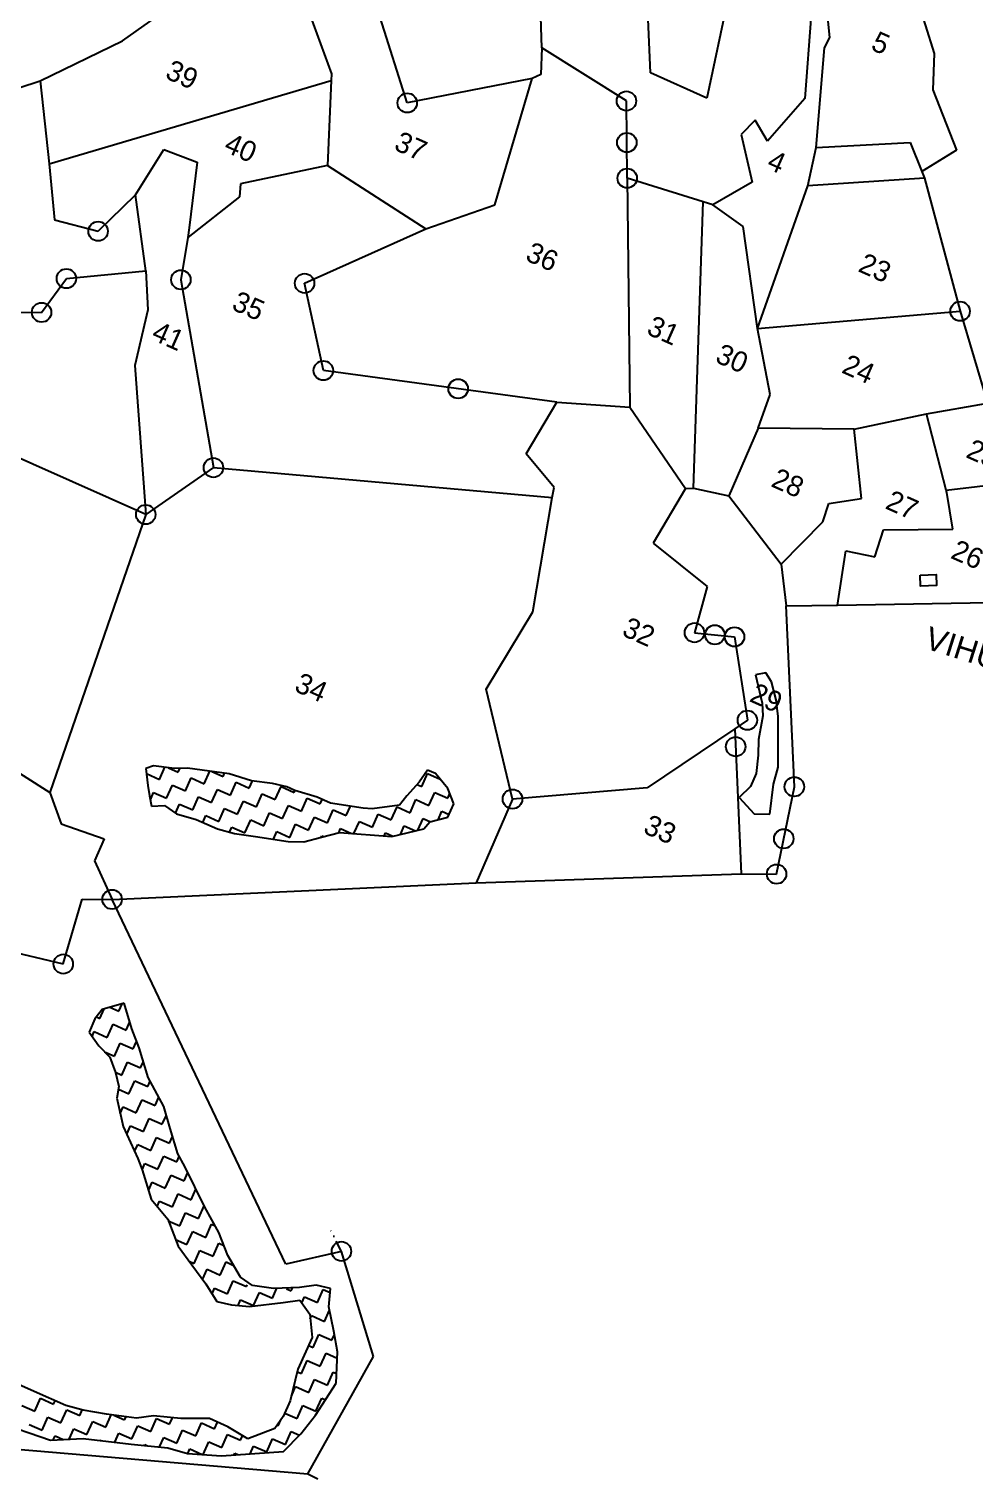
# Model space of a CAD drawing. Header units: metres. Extents: x 279553 to 281500, y 2029848 to 2031565.
# Drawn here: x 280292 to 280711, y 2029848 to 2030490 of the extents above; entities that cross this region are included whole.
import ezdxf
from ezdxf.enums import TextEntityAlignment as Align

# ---------------------------------------------------------------- set-up
doc = ezdxf.new("R2010")
doc.units = ezdxf.units.M
doc.header["$MEASUREMENT"] = 0
doc.linetypes.add('DIVIDE', pattern=[1.25, 0.5, -0.25, 0, -0.25, 0, -0.25])
for name, color, linetype in [('POLY_HATCH', 12, 'Continuous'), ('POLY_PARCEL', 6, 'Continuous'), ('TEXT_MAPOUT', 7, 'Continuous'), ('TEXT_PARCEL', 7, 'Continuous'), ('V_BOUND_LINE', 7, 'Continuous'), ('V_DIVIDE_LINE', 7, 'DIVIDE')]:
    doc.layers.add(name, color=color, linetype=linetype)
doc.styles.get("Standard").update_dxf_attribs({"font": 'arial.ttf'})
doc.styles.add('TEXT_MAP', font='', dxfattribs={"height": 2.5})
doc.styles.get('TEXT_MAP').set_extended_font_data('Kruti Dev 050')

msp = doc.modelspace()

# ---------------------------------------------------------------- linework, layer by layer
msp.add_lwpolyline([(280686.98, 2030248.26), (280694.01, 2030248.43), (280694.13, 2030243.57), (280687.09, 2030243.4)], close=True)
for centre in [(280459.89, 2030457.25), (280556.93, 2030458.12), (280557.11, 2030439.71), (280557.26, 2030423.9), (280323.04, 2030400.43), (280308.99, 2030379.5), (280359.68, 2030378.97), (280414.44, 2030377.41), (280298.02, 2030364.53), (280704.63, 2030365.02), (280422.75, 2030338.78), (280482.43, 2030330.7), (280374.09, 2030295.8), (280344.14, 2030275.03), (280587.04, 2030222.74), (280596.07, 2030221.81), (280604.78, 2030220.9), (280610.47, 2030183.99), (280605.27, 2030172.27), (280631.26, 2030154.55), (280506.49, 2030149.1), (280626.58, 2030131.53), (280623.4, 2030115.9), (280329.23, 2030104.67), (280307.62, 2030076.1), (280430.74, 2029948.88)]:
    msp.add_circle(centre, 4.3)
at = {"layer": 'POLY_HATCH'}
for p, q in [((280618.69, 2030204.9), (280614.12, 2030204.11)), ((280614.12, 2030204.11), (280617, 2030191.6)), ((280621.17, 2030200.99), (280618.69, 2030204.9)), ((280623.25, 2030193.04), (280621.17, 2030200.99)), ((280617, 2030191.6), (280617.26, 2030185.87)), ((280624.17, 2030185.61), (280623.25, 2030193.04)), ((280617.26, 2030185.87), (280615.44, 2030175.44)), ((280624.17, 2030172.97), (280624.17, 2030185.61)), ((280615.44, 2030175.44), (280615.18, 2030168.54)), ((280624.05, 2030163.19), (280624.17, 2030172.97)), ((280347.54, 2030163.87), (280344.15, 2030162.57)), ((280344.15, 2030162.57), (280345.07, 2030155.14)), ((280356.8, 2030162.57), (280347.54, 2030163.87)), ((280362.54, 2030162.83), (280356.8, 2030162.57)), ((280381.05, 2030160.22), (280362.54, 2030162.83)), ((280615.18, 2030168.54), (280614.4, 2030160.46)), ((280622.09, 2030155.64), (280624.05, 2030163.19)), ((280390.96, 2030157.22), (280381.05, 2030160.22)), ((280400.21, 2030155.92), (280390.96, 2030157.22)), ((280465.13, 2030156.56), (280459.66, 2030150.57)), ((280468.91, 2030161.91), (280465.13, 2030156.56)), ((280472.43, 2030160.34), (280468.91, 2030161.91)), ((280477.91, 2030153.7), (280472.43, 2030160.34)), ((280614.4, 2030160.46), (280611.79, 2030154.59)), ((280345.07, 2030155.14), (280345.85, 2030150.58)), ((280345.85, 2030150.58), (280346.64, 2030146.02)), ((280406.6, 2030154.49), (280400.21, 2030155.92)), ((280410.12, 2030152.92), (280406.6, 2030154.49)), ((280420.03, 2030149.92), (280410.12, 2030152.92)), ((280425.9, 2030147.32), (280420.03, 2030149.92)), ((280459.66, 2030150.57), (280456.4, 2030146.4)), ((280480.52, 2030146.92), (280477.91, 2030153.7)), ((280611.79, 2030154.59), (280606.84, 2030149.77)), ((280606.84, 2030149.77), (280613.49, 2030142.61)), ((280620.4, 2030142.34), (280622.09, 2030155.64)), ((280346.64, 2030146.02), (280352.37, 2030146.28)), ((280352.37, 2030146.28), (280357.72, 2030142.5)), ((280440.37, 2030145.1), (280425.9, 2030147.32)), ((280444.41, 2030144.71), (280440.37, 2030145.1)), ((280456.4, 2030146.4), (280444.41, 2030144.71)), ((280477.91, 2030141.06), (280480.52, 2030146.92)), ((280357.72, 2030142.5), (280366.45, 2030140.03)), ((280366.45, 2030140.03), (280375.84, 2030135.85)), ((280467.23, 2030135.98), (280469.96, 2030138.97)), ((280469.96, 2030138.97), (280477.91, 2030141.06)), ((280613.49, 2030142.61), (280620.4, 2030142.34)), ((280375.84, 2030135.85), (280383.4, 2030133.9)), ((280383.4, 2030133.9), (280392.66, 2030132.59)), ((280392.66, 2030132.59), (280407.13, 2030130.38)), ((280407.13, 2030130.38), (280414.04, 2030130.12)), ((280414.04, 2030130.12), (280421.99, 2030132.2)), ((280421.99, 2030132.2), (280429.94, 2030134.28)), ((280429.94, 2030134.28), (280453.02, 2030132.46)), ((280453.02, 2030132.46), (280467.23, 2030135.98)), ((280324.9, 2030055.98), (280321.64, 2030051.81)), ((280334.54, 2030058.71), (280324.9, 2030055.98)), ((280337.93, 2030047.38), (280334.54, 2030058.71)), ((280321.64, 2030051.81), (280319.03, 2030045.94)), ((280341.2, 2030038.9), (280337.93, 2030047.38)), ((280319.03, 2030045.94), (280323.34, 2030039.82)), ((280323.34, 2030039.82), (280328.16, 2030034.87)), ((280328.16, 2030034.87), (280330.77, 2030028.09)), ((280345.24, 2030025.87), (280341.2, 2030038.9)), ((280330.77, 2030028.09), (280332.21, 2030021.83)), ((280332.21, 2030021.83), (280331.3, 2030016.62)), ((280352.16, 2030012.97), (280345.24, 2030025.87)), ((280331.3, 2030016.62), (280334.17, 2030004.11)), ((280354.9, 2030003.33), (280352.16, 2030012.97)), ((280334.17, 2030004.11), (280340.56, 2029990.04)), ((280358.29, 2029991.99), (280354.9, 2030003.33)), ((280340.56, 2029990.04), (280342.52, 2029984.95)), ((280361.42, 2029986.39), (280358.29, 2029991.99)), ((280342.52, 2029984.95), (280346.56, 2029971.92)), ((280365.86, 2029977.39), (280361.42, 2029986.39)), ((280370.29, 2029968.4), (280365.86, 2029977.39)), ((280346.56, 2029971.92), (280353.87, 2029963.06)), ((280376.55, 2029957.19), (280370.29, 2029968.4)), ((280353.87, 2029963.06), (280358.43, 2029951.2)), ((280380.47, 2029947.03), (280376.55, 2029957.19)), ((280358.43, 2029951.2), (280364.56, 2029942.86)), ((280386.07, 2029937.52), (280380.47, 2029947.03)), ((280364.56, 2029942.86), (280370.69, 2029934.52)), ((280370.69, 2029934.52), (280375.65, 2029926.7)), ((280391.42, 2029933.74), (280386.07, 2029937.52)), ((280400.68, 2029932.43), (280391.42, 2029933.74)), ((280412.15, 2029932.95), (280400.68, 2029932.43)), ((280419.58, 2029933.86), (280412.15, 2029932.95)), ((280425.97, 2029932.43), (280419.58, 2029933.86)), ((280425.19, 2029924.35), (280425.97, 2029932.43)), ((280375.65, 2029926.7), (280382.04, 2029925.27)), ((280382.04, 2029925.27), (280390.12, 2029924.48)), ((280390.12, 2029924.48), (280404.98, 2029926.31)), ((280404.98, 2029926.31), (280412.41, 2029927.22)), ((280412.41, 2029927.22), (280416.72, 2029921.09)), ((280416.72, 2029921.09), (280417.76, 2029910.8)), ((280427.41, 2029913.53), (280425.19, 2029924.35)), ((280428.98, 2029904.41), (280427.41, 2029913.53)), ((280417.76, 2029910.8), (280411.51, 2029896.73)), ((280428.46, 2029890.6), (280428.98, 2029904.41)), ((280294.71, 2029886.83), (280270.06, 2029897.78)), ((280411.51, 2029896.73), (280408.12, 2029882.78)), ((280308.79, 2029880.58), (280294.71, 2029886.83)), ((280419.34, 2029876.4), (280428.46, 2029890.6)), ((280316.35, 2029878.62), (280308.79, 2029880.58)), ((280408.12, 2029882.78), (280405, 2029875.75)), ((280275.16, 2029874.46), (280302.01, 2029865.33)), ((280326.78, 2029876.8), (280316.35, 2029878.62)), ((280340.08, 2029875.1), (280326.78, 2029876.8)), ((280347.51, 2029876.01), (280340.08, 2029875.1)), ((280359.63, 2029874.84), (280347.51, 2029876.01)), ((280372.28, 2029874.84), (280359.63, 2029874.84)), ((280380.49, 2029871.19), (280372.28, 2029874.84)), ((280405, 2029875.75), (280401.22, 2029870.4)), ((280412.82, 2029868.06), (280419.34, 2029876.4)), ((280389.36, 2029865.84), (280380.49, 2029871.19)), ((280401.22, 2029870.4), (280389.36, 2029865.84)), ((280405.13, 2029860.24), (280412.82, 2029868.06)), ((280302.01, 2029865.33), (280316.35, 2029865.98)), ((280316.35, 2029865.98), (280337.73, 2029863.5)), ((280337.73, 2029863.5), (280353.9, 2029861.94)), ((280353.9, 2029861.94), (280362.63, 2029859.46)), ((280362.63, 2029859.46), (280377.63, 2029858.42)), ((280377.63, 2029858.42), (280405.13, 2029860.24))]:
    msp.add_line(p, q, dxfattribs=at)
at = {"layer": 'POLY_HATCH', "linetype": 'Continuous'}
for p, q in [((280350.16, 2030157.81), (280352.54, 2030163.17)), ((280354.17, 2030162.94), (280358.5, 2030161.02)), ((280358.5, 2030161.02), (280359.24, 2030162.68)), ((280344.43, 2030160.36), (280350.16, 2030157.81)), ((280361.71, 2030152.68), (280364.27, 2030158.45)), ((280364.27, 2030158.45), (280370.05, 2030155.89)), ((280370.05, 2030155.89), (280372.51, 2030161.43)), ((280373.44, 2030161.29), (280378.39, 2030159.1)), ((280378.39, 2030159.1), (280379.01, 2030160.51)), ((280381.6, 2030150.76), (280384.16, 2030156.53)), ((280384.16, 2030156.53), (280389.94, 2030153.96)), ((280389.94, 2030153.96), (280391.36, 2030157.17)), ((280466.28, 2030154.61), (280468.85, 2030160.39)), ((280468.85, 2030160.39), (280474.45, 2030157.9)), ((280346.16, 2030148.81), (280347.59, 2030152.04)), ((280347.59, 2030152.04), (280353.37, 2030149.47)), ((280353.37, 2030149.47), (280355.93, 2030155.24)), ((280355.93, 2030155.24), (280361.71, 2030152.68)), ((280364.92, 2030144.34), (280367.48, 2030150.11)), ((280367.48, 2030150.11), (280373.26, 2030147.55)), ((280373.26, 2030147.55), (280375.82, 2030153.32)), ((280375.82, 2030153.32), (280381.6, 2030150.76)), ((280393.14, 2030145.62), (280395.71, 2030151.4)), ((280395.71, 2030151.4), (280401.48, 2030148.83)), ((280401.48, 2030148.83), (280404.05, 2030154.61)), ((280404.05, 2030154.61), (280409.82, 2030152.04)), ((280409.82, 2030152.04), (280410.2, 2030152.9)), ((280464.2, 2030155.54), (280466.28, 2030154.61)), ((280469.49, 2030146.27), (280472.05, 2030152.05)), ((280472.05, 2030152.05), (280477.83, 2030149.48)), ((280477.83, 2030149.48), (280478.74, 2030151.54)), ((280357.31, 2030142.79), (280359.14, 2030146.9)), ((280359.14, 2030146.9), (280364.92, 2030144.34)), ((280376.46, 2030139.21), (280379.03, 2030144.98)), ((280379.03, 2030144.98), (280384.8, 2030142.42)), ((280384.8, 2030142.42), (280387.37, 2030148.19)), ((280387.37, 2030148.19), (280393.14, 2030145.62)), ((280404.69, 2030140.49), (280407.26, 2030146.27)), ((280407.26, 2030146.27), (280413.03, 2030143.7)), ((280413.03, 2030143.7), (280415.6, 2030149.48)), ((280415.6, 2030149.48), (280421.37, 2030146.91)), ((280421.37, 2030146.91), (280422.27, 2030148.93)), ((280424.58, 2030138.57), (280427.15, 2030144.35)), ((280427.15, 2030144.35), (280432.92, 2030141.78)), ((280432.92, 2030141.78), (280434.78, 2030145.96)), ((280452.81, 2030139.86), (280455.38, 2030145.63)), ((280455.38, 2030145.63), (280461.15, 2030143.07)), ((280461.15, 2030143.07), (280463.72, 2030148.84)), ((280463.72, 2030148.84), (280469.49, 2030146.27)), ((280473.58, 2030139.92), (280475.26, 2030143.71)), ((280475.26, 2030143.71), (280478.46, 2030142.29)), ((280369.34, 2030138.74), (280370.69, 2030141.77)), ((280370.69, 2030141.77), (280376.46, 2030139.21)), ((280388.01, 2030134.08), (280390.58, 2030139.85)), ((280390.58, 2030139.85), (280396.35, 2030137.28)), ((280396.35, 2030137.28), (280398.92, 2030143.06)), ((280398.92, 2030143.06), (280404.69, 2030140.49)), ((280407.9, 2030132.15), (280410.47, 2030137.93)), ((280410.47, 2030137.93), (280416.24, 2030135.36)), ((280416.24, 2030135.36), (280418.81, 2030141.14)), ((280418.81, 2030141.14), (280424.58, 2030138.57)), ((280436.28, 2030133.78), (280438.7, 2030139.21)), ((280438.7, 2030139.21), (280444.47, 2030136.65)), ((280444.47, 2030136.65), (280447.04, 2030142.42)), ((280447.04, 2030142.42), (280452.81, 2030139.86)), ((280456.86, 2030133.41), (280458.58, 2030137.29)), ((280458.58, 2030137.29), (280463.58, 2030135.07)), ((280464.63, 2030135.33), (280466.92, 2030140.5)), ((280466.92, 2030140.5), (280470.21, 2030139.04)), ((280381.27, 2030134.45), (280382.24, 2030136.64)), ((280382.24, 2030136.64), (280388.01, 2030134.08)), ((280400.64, 2030131.37), (280402.13, 2030134.72)), ((280402.13, 2030134.72), (280407.9, 2030132.15)), ((280421.72, 2030132.13), (280422.02, 2030132.8)), ((280422.02, 2030132.8), (280422.85, 2030132.43)), ((280429.54, 2030134.18), (280430.36, 2030136.01)), ((280430.36, 2030136.01), (280435.16, 2030133.87)), ((280449.64, 2030132.73), (280450.24, 2030134.08)), ((280450.24, 2030134.08), (280453.58, 2030132.6)), ((280323.87, 2030051.95), (280325.77, 2030056.22)), ((280328.23, 2030056.92), (280332.21, 2030055.16)), ((280332.21, 2030055.16), (280333.68, 2030058.47)), ((280322.29, 2030052.65), (280323.87, 2030051.95)), ((280327.07, 2030043.61), (280329.64, 2030049.38)), ((280329.64, 2030049.38), (280335.41, 2030046.82)), ((280335.41, 2030046.82), (280337.02, 2030050.43)), ((280320.36, 2030044.06), (280321.3, 2030046.17)), ((280321.3, 2030046.17), (280327.07, 2030043.61)), ((280330.28, 2030035.27), (280332.85, 2030041.04)), ((280332.85, 2030041.04), (280338.62, 2030038.48)), ((280338.62, 2030038.48), (280340.09, 2030041.78)), ((280325.85, 2030037.24), (280330.28, 2030035.27)), ((280330.75, 2030028.15), (280333.49, 2030026.93)), ((280333.49, 2030026.93), (280336.06, 2030032.7)), ((280336.06, 2030032.7), (280341.83, 2030030.14)), ((280341.83, 2030030.14), (280343.06, 2030032.9)), ((280336.7, 2030018.59), (280339.27, 2030024.36)), ((280339.27, 2030024.36), (280345.04, 2030021.8)), ((280345.04, 2030021.8), (280346.12, 2030024.23)), ((280332, 2030020.68), (280336.7, 2030018.59)), ((280339.91, 2030010.25), (280342.47, 2030016.02)), ((280342.47, 2030016.02), (280348.25, 2030013.46)), ((280348.25, 2030013.46), (280349.9, 2030017.18)), ((280332.84, 2030009.9), (280334.14, 2030012.82)), ((280334.14, 2030012.82), (280339.91, 2030010.25)), ((280351.46, 2030005.12), (280353.24, 2030009.14)), ((280335.69, 2030000.76), (280337.34, 2030004.48)), ((280337.34, 2030004.48), (280343.12, 2030001.91)), ((280343.12, 2030001.91), (280345.68, 2030007.68)), ((280345.68, 2030007.68), (280351.46, 2030005.12)), ((280339.19, 2029993.06), (280340.55, 2029996.14)), ((280340.55, 2029996.14), (280346.33, 2029993.57)), ((280346.33, 2029993.57), (280348.89, 2029999.34)), ((280348.89, 2029999.34), (280354.67, 2029996.78)), ((280354.67, 2029996.78), (280355.97, 2029999.72)), ((280349.54, 2029985.23), (280352.1, 2029991)), ((280352.1, 2029991), (280357.88, 2029988.44)), ((280357.88, 2029988.44), (280358.94, 2029990.83)), ((280342.51, 2029984.98), (280343.76, 2029987.8)), ((280343.76, 2029987.8), (280349.54, 2029985.23)), ((280352.74, 2029976.89), (280355.31, 2029982.66)), ((280355.31, 2029982.66), (280361.08, 2029980.1)), ((280361.08, 2029980.1), (280362.71, 2029983.76)), ((280345.35, 2029975.82), (280346.97, 2029979.46)), ((280346.97, 2029979.46), (280352.74, 2029976.89)), ((280364.29, 2029971.76), (280366.35, 2029976.39)), ((280349.15, 2029968.79), (280350.18, 2029971.12)), ((280350.18, 2029971.12), (280355.95, 2029968.55)), ((280355.95, 2029968.55), (280358.52, 2029974.32)), ((280358.52, 2029974.32), (280364.29, 2029971.76)), ((280359.16, 2029960.21), (280361.73, 2029965.98)), ((280361.73, 2029965.98), (280367.5, 2029963.42)), ((280367.5, 2029963.42), (280369.99, 2029969.01)), ((280354.1, 2029962.46), (280359.16, 2029960.21)), ((280362.37, 2029951.87), (280364.94, 2029957.64)), ((280364.94, 2029957.64), (280370.71, 2029955.08)), ((280370.71, 2029955.08), (280373.28, 2029960.85)), ((280373.28, 2029960.85), (280374.91, 2029960.13)), ((280357.31, 2029954.12), (280362.37, 2029951.87)), ((280373.92, 2029946.74), (280376.48, 2029952.51)), ((280376.48, 2029952.51), (280378.74, 2029951.51)), ((280363.34, 2029944.52), (280365.58, 2029943.53)), ((280365.58, 2029943.53), (280368.14, 2029949.3)), ((280368.14, 2029949.3), (280373.92, 2029946.74)), ((280377.13, 2029938.4), (280379.69, 2029944.17)), ((280379.69, 2029944.17), (280383.02, 2029942.69)), ((280369.32, 2029936.39), (280371.35, 2029940.96)), ((280371.35, 2029940.96), (280377.13, 2029938.4)), ((280373.46, 2029930.15), (280374.56, 2029932.62)), ((280374.56, 2029932.62), (280380.34, 2029930.06)), ((280380.34, 2029930.06), (280382.9, 2029935.83)), ((280382.9, 2029935.83), (280388.68, 2029933.27)), ((280388.68, 2029933.27), (280389.03, 2029934.07)), ((280400.23, 2029928.14), (280402.05, 2029932.24)), ((280406.51, 2029932.26), (280408.57, 2029931.35)), ((280408.57, 2029931.35), (280409.11, 2029932.58)), ((280420.11, 2029926.21), (280422.68, 2029931.99)), ((280422.68, 2029931.99), (280425.79, 2029930.61)), ((280384.99, 2029924.98), (280386.11, 2029927.49)), ((280386.11, 2029927.49), (280391.89, 2029924.93)), ((280391.89, 2029924.93), (280394.45, 2029930.7)), ((280394.45, 2029930.7), (280400.23, 2029928.14)), ((280413.17, 2029926.14), (280414.34, 2029928.78)), ((280414.34, 2029928.78), (280420.11, 2029926.21)), ((280416.92, 2029919.04), (280417.55, 2029920.44)), ((280417.55, 2029920.44), (280423.32, 2029917.87)), ((280423.32, 2029917.87), (280425.51, 2029922.79)), ((280418.19, 2029906.33), (280420.76, 2029912.1)), ((280420.76, 2029912.1), (280426.53, 2029909.53)), ((280426.53, 2029909.53), (280427.66, 2029912.07)), ((280416.17, 2029907.22), (280418.19, 2029906.33)), ((280413.06, 2029894.78), (280415.63, 2029900.55)), ((280415.63, 2029900.55), (280421.4, 2029897.99)), ((280421.4, 2029897.99), (280423.97, 2029903.76)), ((280423.97, 2029903.76), (280428.87, 2029901.58)), ((280411.23, 2029895.59), (280413.06, 2029894.78)), ((280424.61, 2029889.65), (280427.17, 2029895.42)), ((280427.17, 2029895.42), (280428.61, 2029894.78)), ((280408.6, 2029884.73), (280410.49, 2029889)), ((280410.49, 2029889), (280416.27, 2029886.44)), ((280416.27, 2029886.44), (280418.83, 2029892.21)), ((280418.83, 2029892.21), (280424.61, 2029889.65)), ((280289.24, 2029880.65), (280295.01, 2029878.08)), ((280295.01, 2029878.08), (280297.58, 2029883.86)), ((280297.58, 2029883.86), (280303.35, 2029881.29)), ((280303.35, 2029881.29), (280303.99, 2029882.71)), ((280411.14, 2029874.89), (280413.7, 2029880.66)), ((280413.7, 2029880.66), (280419.48, 2029878.1)), ((280419.48, 2029878.1), (280422.04, 2029883.87)), ((280422.04, 2029883.87), (280423.67, 2029883.15)), ((280298.22, 2029869.74), (280300.79, 2029875.52)), ((280300.79, 2029875.52), (280306.56, 2029872.95)), ((280306.56, 2029872.95), (280309.13, 2029878.73)), ((280309.13, 2029878.73), (280314.9, 2029876.16)), ((280314.9, 2029876.16), (280316.03, 2029878.7)), ((280318.11, 2029867.82), (280320.68, 2029873.6)), ((280320.68, 2029873.6), (280326.45, 2029871.03)), ((280326.45, 2029871.03), (280328.89, 2029876.53)), ((280329.94, 2029876.39), (280334.79, 2029874.24)), ((280334.79, 2029874.24), (280335.44, 2029875.69)), ((280346.34, 2029869.11), (280348.91, 2029874.88)), ((280348.91, 2029874.88), (280354.68, 2029872.32)), ((280354.68, 2029872.32), (280355.96, 2029875.19)), ((280402.8, 2029871.68), (280403.94, 2029874.25)), ((280406, 2029877.17), (280411.14, 2029874.89)), ((280292.45, 2029872.31), (280298.22, 2029869.74)), ((280303.2, 2029865.39), (280304, 2029867.18)), ((280304, 2029867.18), (280307.59, 2029865.58)), ((280310.26, 2029865.71), (280312.34, 2029870.39)), ((280312.34, 2029870.39), (280318.11, 2029867.82)), ((280330.4, 2029864.35), (280332.23, 2029868.46)), ((280332.23, 2029868.46), (280338, 2029865.9)), ((280338, 2029865.9), (280340.57, 2029871.67)), ((280340.57, 2029871.67), (280346.34, 2029869.11)), ((280357.89, 2029863.98), (280360.45, 2029869.75)), ((280360.45, 2029869.75), (280366.23, 2029867.18)), ((280366.23, 2029867.18), (280368.79, 2029872.96)), ((280368.79, 2029872.96), (280374.57, 2029870.39)), ((280374.57, 2029870.39), (280375.84, 2029873.25)), ((280377.78, 2029862.05), (280380.34, 2029867.83)), ((280380.34, 2029867.83), (280386.12, 2029865.26)), ((280386.12, 2029865.26), (280387.01, 2029867.26)), ((280402.28, 2029871.91), (280402.8, 2029871.68)), ((280406.01, 2029863.34), (280408.57, 2029869.11)), ((280408.57, 2029869.11), (280412.25, 2029867.48)), ((280323.82, 2029865.12), (280323.89, 2029865.26)), ((280323.89, 2029865.26), (280324.33, 2029865.06)), ((280343.6, 2029862.94), (280343.78, 2029863.33)), ((280343.78, 2029863.33), (280344.97, 2029862.8)), ((280350.23, 2029862.29), (280352.11, 2029866.54)), ((280352.11, 2029866.54), (280357.89, 2029863.98)), ((280362.79, 2029859.45), (280363.66, 2029861.41)), ((280363.66, 2029861.41), (280369.06, 2029859.01)), ((280369.5, 2029858.98), (280372, 2029864.62)), ((280372, 2029864.62), (280377.78, 2029862.05)), ((280390.37, 2029859.26), (280391.89, 2029862.7)), ((280391.89, 2029862.7), (280397.67, 2029860.13)), ((280397.67, 2029860.13), (280400.23, 2029865.91)), ((280400.23, 2029865.91), (280406.01, 2029863.34)), ((280383.24, 2029858.79), (280383.55, 2029859.49)), ((280383.55, 2029859.49), (280384.88, 2029858.9))]:
    msp.add_line(p, q, dxfattribs=at)
at = {"layer": 'POLY_PARCEL'}
for p, q in [((280611.83, 2030550.62), (280592.48, 2030459.41)), ((280519.48, 2030481.66), (280517.3, 2030544.74)), ((280567.62, 2030470.58), (280565.03, 2030527.85)), ((280679.57, 2030522.08), (280693.21, 2030479.19)), ((280333.79, 2030484.78), (280351.99, 2030497.55)), ((280414.97, 2030501.16), (280426.36, 2030470.06)), ((280638.68, 2030496.42), (280635.97, 2030459.24)), ((280646.98, 2030486.15), (280645.73, 2030497.92)), ((280459.89, 2030457.25), (280447.91, 2030495.1)), ((280297.42, 2030467.04), (280333.79, 2030484.78)), ((280644.54, 2030481.63), (280646.98, 2030486.15)), ((280519.48, 2030481.66), (280518.97, 2030469.82)), ((280556.93, 2030458.12), (280519.48, 2030481.66)), ((280640.91, 2030437.52), (280644.54, 2030481.63)), ((280693.21, 2030479.19), (280692.53, 2030463.1)), ((280246.92, 2030450.8), (280297.42, 2030467.04)), ((280297.42, 2030467.04), (280301.37, 2030430.33)), ((280301.37, 2030430.33), (280426.23, 2030467.16)), ((280426.23, 2030467.16), (280424.63, 2030429.54)), ((280426.36, 2030470.06), (280426.23, 2030467.16)), ((280515.21, 2030468.12), (280459.89, 2030457.25)), ((280498.66, 2030412.08), (280515.21, 2030468.12)), ((280518.97, 2030469.82), (280515.21, 2030468.12)), ((280592.48, 2030459.41), (280567.62, 2030470.58)), ((280557.26, 2030423.9), (280556.93, 2030458.12)), ((280635.97, 2030459.24), (280619.36, 2030440.31)), ((280692.53, 2030463.1), (280703.11, 2030436.4)), ((280613.99, 2030449.59), (280607.75, 2030443.31)), ((280619.36, 2030440.31), (280613.99, 2030449.59)), ((280607.75, 2030443.31), (280612.64, 2030422.16)), ((280640.91, 2030437.52), (280682.47, 2030439.76)), ((280682.47, 2030439.76), (280687.67, 2030426.89)), ((280339.52, 2030416.52), (280352.1, 2030436.69)), ((280352.1, 2030436.69), (280366.83, 2030431)), ((280637.27, 2030420.59), (280640.91, 2030437.52)), ((280703.11, 2030436.4), (280687.67, 2030426.89)), ((280301.37, 2030430.33), (280303.74, 2030405.55)), ((280366.83, 2030431), (280363.4, 2030401.91)), ((280424.63, 2030429.54), (280386.12, 2030421.48)), ((280424.63, 2030429.54), (280468.08, 2030401.48)), ((280687.67, 2030426.89), (280688.84, 2030423.99)), ((280386.12, 2030421.48), (280385.68, 2030415.63)), ((280557.26, 2030423.9), (280558.46, 2030322.57)), ((280590.93, 2030413.53), (280557.26, 2030423.9)), ((280612.64, 2030422.16), (280595.22, 2030412.21)), ((280614.94, 2030357.43), (280637.27, 2030420.59)), ((280688.84, 2030423.99), (280637.27, 2030420.59)), ((280688.84, 2030423.99), (280704.63, 2030365.02)), ((280323.04, 2030400.43), (280339.52, 2030416.52)), ((280344.15, 2030382.86), (280339.52, 2030416.52)), ((280385.68, 2030415.63), (280362.7, 2030397.61)), ((280586.58, 2030286.78), (280590.93, 2030413.53)), ((280595.22, 2030412.21), (280590.93, 2030413.53)), ((280468.08, 2030401.48), (280498.66, 2030412.08)), ((280608.64, 2030402.5), (280595.22, 2030412.21)), ((280303.74, 2030405.55), (280323.04, 2030400.43)), ((280363.4, 2030401.91), (280362.7, 2030397.61)), ((280414.44, 2030377.41), (280468.08, 2030401.48)), ((280614.94, 2030357.43), (280608.64, 2030402.5)), ((280362.7, 2030397.61), (280359.68, 2030378.97)), ((280308.99, 2030379.5), (280344.15, 2030382.86)), ((280344.15, 2030382.86), (280345.11, 2030365.6)), ((280298.02, 2030364.53), (280308.99, 2030379.5)), ((280359.68, 2030378.97), (280374.09, 2030295.8)), ((280422.75, 2030338.78), (280414.44, 2030377.41)), ((280279.49, 2030364.57), (280298.02, 2030364.53)), ((280345.11, 2030365.6), (280339.35, 2030340.99)), ((280614.94, 2030357.43), (280704.63, 2030365.02)), ((280704.63, 2030365.02), (280716.74, 2030324.28)), ((280620.52, 2030328.21), (280614.94, 2030357.43)), ((280339.35, 2030340.99), (280344.14, 2030275.03)), ((280526.13, 2030324.79), (280422.75, 2030338.78)), ((280512.52, 2030301.93), (280526.13, 2030324.79)), ((280526.13, 2030324.79), (280558.46, 2030322.57)), ((280615.2, 2030313.32), (280620.52, 2030328.21)), ((280689.78, 2030319.59), (280716.74, 2030324.28)), ((280558.46, 2030322.57), (280583.05, 2030286.63)), ((280657.73, 2030312.89), (280689.78, 2030319.59)), ((280698.48, 2030285.76), (280689.78, 2030319.59)), ((280344.14, 2030275.03), (280255.93, 2030314.27)), ((280615.2, 2030313.32), (280602.27, 2030283.26)), ((280657.73, 2030312.89), (280615.2, 2030313.32)), ((280660.93, 2030282.21), (280657.73, 2030312.89)), ((280524.86, 2030286.96), (280512.52, 2030301.93)), ((280374.09, 2030295.8), (280344.14, 2030275.03)), ((280374.09, 2030295.8), (280524.11, 2030282.52)), ((280524.11, 2030282.52), (280524.86, 2030286.96)), ((280583.05, 2030286.63), (280568.81, 2030262.33)), ((280583.05, 2030286.63), (280586.58, 2030286.78)), ((280586.58, 2030286.78), (280602.27, 2030283.26)), ((280698.48, 2030285.76), (280739.78, 2030290.67)), ((280698.77, 2030284.81), (280698.48, 2030285.76)), ((280701.46, 2030268.52), (280698.77, 2030284.81)), ((280515.55, 2030232.01), (280524.11, 2030282.52)), ((280602.27, 2030283.26), (280625.5, 2030253.14)), ((280643.86, 2030271.81), (280646.56, 2030279.97)), ((280646.56, 2030279.97), (280660.93, 2030282.21)), ((280344.14, 2030275.03), (280301.67, 2030152.07)), ((280625.5, 2030253.14), (280643.86, 2030271.81)), ((280666.92, 2030256.26), (280670.67, 2030268.33)), ((280670.67, 2030268.33), (280701.46, 2030268.52)), ((280568.81, 2030262.33), (280592.64, 2030243.12)), ((280650.36, 2030234.97), (280654.06, 2030258.96)), ((280654.06, 2030258.96), (280666.92, 2030256.26)), ((280625.5, 2030253.14), (280627.59, 2030234.6)), ((280592.64, 2030243.12), (280587.04, 2030222.74)), ((280494.9, 2030197.81), (280515.55, 2030232.01)), ((280587.04, 2030222.74), (280604.78, 2030220.9)), ((280604.78, 2030220.9), (280610.47, 2030183.99)), ((280506.49, 2030149.1), (280494.9, 2030197.81)), ((280248.04, 2030185.81), (280301.67, 2030152.07)), ((280610.47, 2030183.99), (280604.92, 2030180.25)), ((280604.92, 2030180.25), (280566.11, 2030154.09)), ((280604.92, 2030180.25), (280607.75, 2030115.99)), ((280301.67, 2030152.07), (280306.72, 2030138.18)), ((280566.11, 2030154.09), (280506.49, 2030149.1)), ((280506.49, 2030149.1), (280490.39, 2030111.98)), ((280306.72, 2030138.18), (280325.74, 2030131.45)), ((280325.74, 2030131.45), (280321.42, 2030121.73)), ((280321.42, 2030121.73), (280329.23, 2030104.67)), ((280307.62, 2030076.1), (280316.02, 2030104.72)), ((280316.02, 2030104.72), (280329.23, 2030104.67)), ((280280.31, 2030082.63), (280307.62, 2030076.1))]:
    msp.add_line(p, q, dxfattribs=at)
at = {"layer": 'V_BOUND_LINE'}
for p, q in [((280627.59, 2030234.6), (280650.36, 2030234.97)), ((280631.26, 2030154.55), (280627.59, 2030234.6)), ((280650.36, 2030234.97), (280730.83, 2030236.28)), ((280623.4, 2030115.9), (280631.26, 2030154.55)), ((280329.23, 2030104.67), (280490.39, 2030111.98)), ((280490.39, 2030111.98), (280607.75, 2030115.99)), ((280607.75, 2030115.99), (280623.4, 2030115.9)), ((280406.13, 2029943.15), (280329.23, 2030104.67)), ((280430.74, 2029948.88), (280406.13, 2029943.15)), ((280444.91, 2029902.4), (280430.74, 2029948.88)), ((280415.82, 2029850.47), (280444.91, 2029902.4)), ((280285.49, 2029861.48), (280415.82, 2029850.47))]:
    msp.add_line(p, q, dxfattribs=at)
at = {"layer": 'V_DIVIDE_LINE', "ltscale": 10}
for p, q in [((280430.74, 2029948.88), (280425.58, 2029958.99)), ((280415.82, 2029850.47), (280421.1, 2029847.68))]:
    msp.add_line(p, q, dxfattribs=at)

# ---------------------------------------------------------------- texts
at = {"layer": 'TEXT_MAPOUT'}
msp.add_text('VIHURAS', height=10.11, rotation=342.43794, dxfattribs=at).set_placement((280688.26, 2030216.05))
at = {"layer": 'TEXT_PARCEL', "style": 'TEXT_MAP'}
for s, height, p in [('5', 9.1, (280669.55, 2030483.75)), ('39', 9.099, (280360.26, 2030469.82)), ('40', 9.099, (280386.24, 2030437.43)), ('37', 9.099, (280461.57, 2030438.15)), ('4', 9.1, (280623.5, 2030431.2)), ('36', 9.099, (280519.72, 2030389.21)), ('23', 9.099, (280667.04, 2030384.29)), ('35', 9.099, (280389.69, 2030367.45)), ('31', 9.099, (280573.36, 2030356.55)), ('41', 9.099, (280354.17, 2030354.12)), ('30', 9.099, (280603.76, 2030344.19)), ('24', 9.099, (280659.77, 2030339.52)), ('25', 9.099, (280714.76, 2030301.98)), ('28', 9.099, (280628.48, 2030289.1)), ('27', 9.099, (280679.07, 2030279.38)), ('26', 9.099, (280707.99, 2030257.38)), ('32', 9.099, (280562.48, 2030223.12)), ('34', 9.099, (280417.43, 2030198.53)), ('29', 9.099, (280618.93, 2030193.96)), ('33', 9.099, (280571.88, 2030135.72))]:
    msp.add_text(s, height=height, rotation=336.04387, dxfattribs=at).set_placement(p, align=Align.MIDDLE)

doc.saveas('drawing.dxf')
